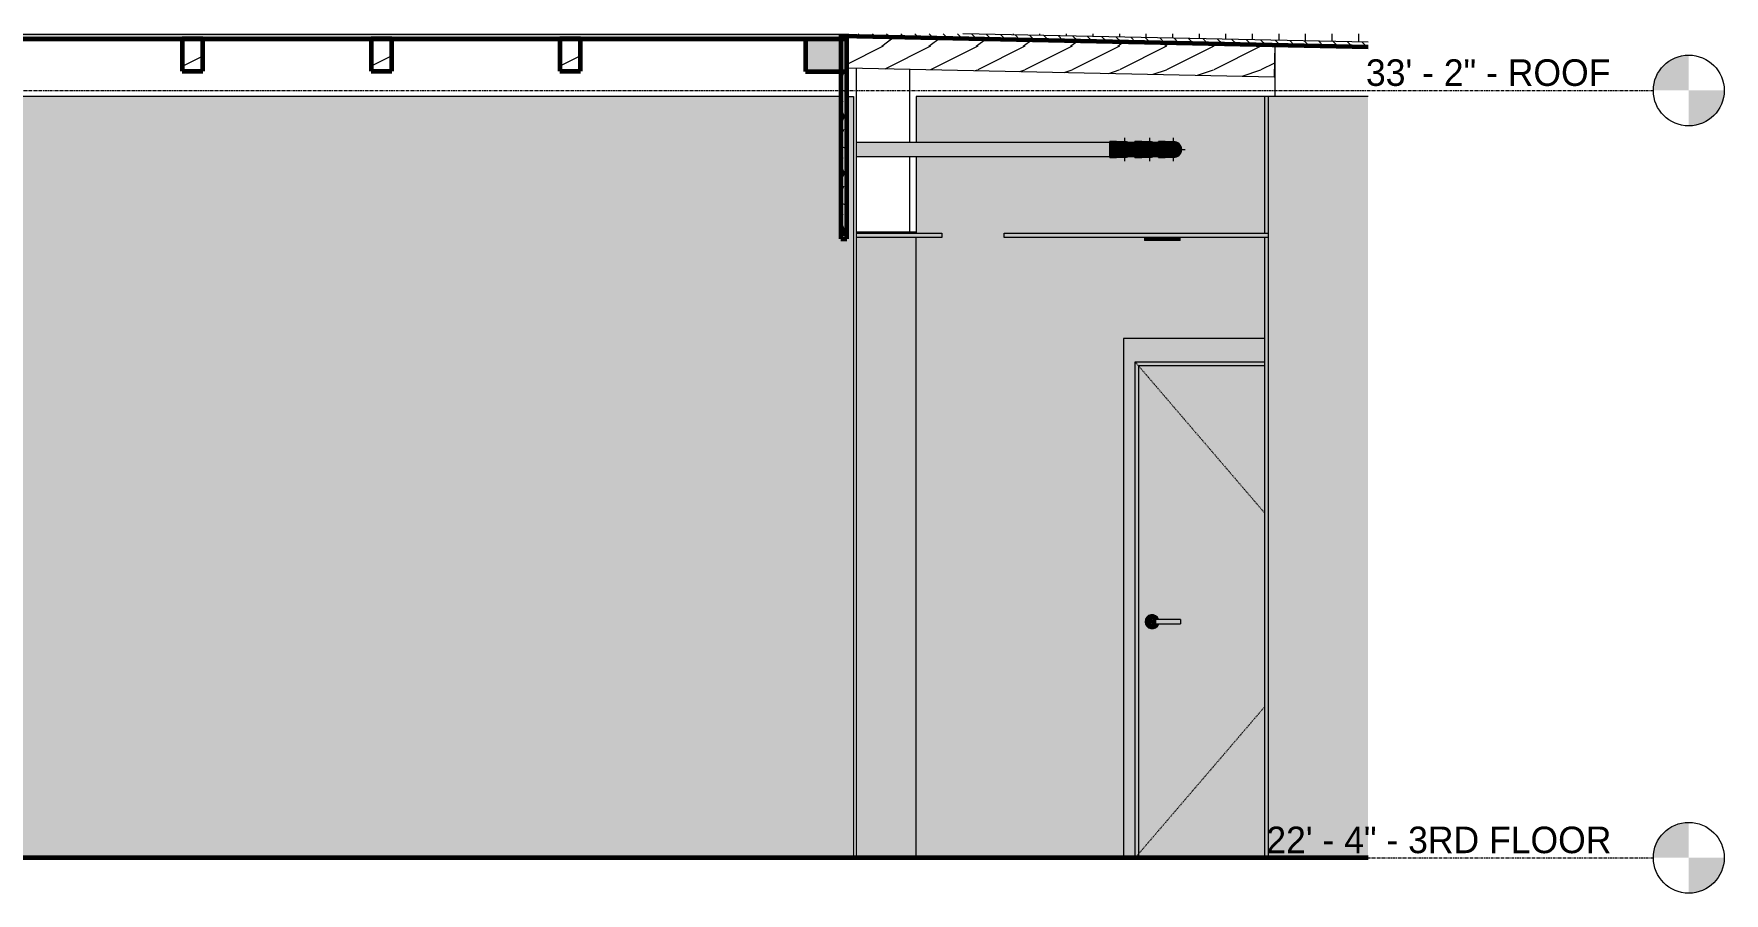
# Model space of a CAD drawing. Header units: inches. Extents: x -3547 to 1646, y 123 to 485.
# Drawn here: x 1360 to 1646.4, y 262 to 407.6 of the extents above; entities that cross this region are included whole.
import ezdxf

# ---------------------------------------------------------------- set-up
doc = ezdxf.new("R2010")
doc.units = ezdxf.units.IN
doc.header["$MEASUREMENT"] = 0
doc.linetypes.add('Dash 1_16_', pattern=[0.125, 0.0625, -0.0625])
doc.linetypes.add('Grid Line 1_2_', pattern=[0.875, 0.5, -0.125, 0.125, -0.125])
for name, color, linetype, lineweight in [('0-2', 7, 'Continuous', 9), ('0-3', 50, 'Continuous', 5), ('A-CLNG', 13, 'Continuous', 18), ('A-CLNG-1', 13, 'Continuous', 5), ('A-DOOR', 31, 'Continuous', 18), ('A-DOOR-1', 31, 'Continuous', 9), ('A-DOOR-2', 31, 'Dash 1_16_', 9), ('A-DOOR-FRAM', 31, 'Continuous', 9), ('A-DOOR-FRAM-1', 31, 'Continuous', 18), ('A-FLOR-2', 250, 'Continuous', 60), ('A-FLOR-LEVL', 51, 'Continuous', 9), ('A-FLOR-LEVL-1', 51, 'Grid Line 1_2_', 9), ('A-FLOR-MCUT-1', 10, 'Continuous', 18), ('A-FLOR-PATT-1', 7, 'Continuous', 9), ('A-FLOR-PATT-3', 253, 'Continuous', 9), ('A-ROOF-1', 251, 'Continuous', 5), ('A-ROOF-2', 250, 'Continuous', 60), ('A-ROOF-3', 10, 'Continuous', 18), ('A-ROOF-PATT-2', 252, 'Continuous', 9), ('A-ROOF-PATT-3', 7, 'Continuous', 9), ('A-WALL-1', 10, 'Continuous', 18), ('E-LITE-EQPM', 33, 'Continuous', 9), ('I-WALL', 2, 'Continuous', 18), ('I-WALL-1', 2, 'Continuous', 5), ('P-PIPE', 3, 'Continuous', 9), ('P-PIPE-1', 3, 'Continuous', 5), ('P-PIPE-CNTR', 3, 'Continuous', 9), ('S-BEAM', 12, 'Continuous', 9), ('S-BEAM-1', 250, 'Continuous', 60), ('S-BEAM-2', 7, 'Continuous', 9), ('S-BEAM-3', 35, 'Continuous', 9), ('S-BEAM-4', 150, 'Continuous', 9)]:
    doc.layers.add(name, color=color, linetype=linetype, lineweight=lineweight)
doc.styles.add('Century Gothic', font='ufonts.com_century-gothic.ttf', dxfattribs={"height": 4.5})
pattern_1 = [(0, (0.443, 0), (0, 2.399), []), (315, (0.443, 0), (2.3985062, 0), [3.393, -3.393]), (45, (0.443, 0), (2.3985062, 0), [3.393, -3.393])]
pattern_2 = [(0, (0.443, 0), (0, 4.5), []), (90, (0.443, 0), (-4.5, 3e-16), [])]
pattern_3 = [(216.87, (3.642, 7.997), (23.9897714, 15.99364286), [3.998, -35.986]), (206.565, (8.44, 5.598), (-7.9970807, -7.996619), [8.941, -8.941]), (198.435, (8.44, 1.599), (-15.9938446, -7.9970983), [5.058, -20.23])]

# ---------------------------------------------------------------- blocks, each defined once
blk = doc.blocks.new('CTR - 1st Phase - Shell_rvt-4-INTERIOR ELEVATION - CORRIDOR EAST _302_E_ - 3RD FLOOR - WEST WALL')
at = {"layer": 'A-FLOR-PATT-1'}
h = blk.add_hatch(dxfattribs=at)
h.set_pattern_fill('FP_29', color=256, style=0, pattern_type=2)
h.set_pattern_definition(pattern_1)
h.paths.add_polyline_path([(2460.22, 406.76), (3408.67, 406.76), (3408.67, 407.51), (2452.24, 407.51), (2452.24, 406.76)], flags=0)
h = blk.add_hatch(dxfattribs=at)
h.set_pattern_fill('FP_29', color=256, style=0, pattern_type=2)
h.set_pattern_definition(pattern_1)
h.paths.add_polyline_path([(3496.97, 405.42), (3496.97, 406.17), (3428.3, 407.6), (3408.67, 407.6), (3408.67, 407.26), (3481.17, 405.75)], flags=0)
at = {"layer": 'A-FLOR-PATT-3'}
h = blk.add_hatch(dxfattribs=at)
h.set_pattern_fill('FP_28', color=256, style=0, pattern_type=2)
h.set_pattern_definition(pattern_2)
h.paths.add_polyline_path([(3398.94, 407.51), (3408.67, 407.51), (3408.67, 407.6), (2452.24, 407.6), (2452.24, 407.51), (3366.27, 407.51)], flags=0)
h = blk.add_hatch(dxfattribs=at)
h.set_pattern_fill('FP_28', color=256, style=0, pattern_type=2)
h.set_pattern_definition(pattern_2)
h.paths.add_polyline_path([(3496.97, 406.17), (3496.97, 407.6), (3428.3, 407.6), (3481.17, 406.5)], flags=0)
at = {"layer": 'A-ROOF-1'}
blk.add_hatch(color=256, dxfattribs=at).paths.add_polyline_path([(3407.67, 373.5), (3408.67, 373.5), (3408.67, 374), (3407.67, 374)], flags=0)
at = {"layer": 'A-ROOF-PATT-2'}
h = blk.add_hatch(dxfattribs=at)
h.set_pattern_fill('FP_30', color=256, style=0, pattern_type=2)
h.set_pattern_definition([(161.57, (0.683, 0.24), (-1.92045124, 0.00015035), [0, -13.661, 1.517, 0]), (18.43, (0.203, 0.24), (-1.92045124, -0.00015035), [0, -13.661, 1.517, 0]), (108.43, (0.683, 0.24), (0.95996907, -4.80073665), [4.553, -10.625]), (71.57, (0.203, 0.24), (0.95996907, 4.80073665), [4.553, -10.625])])
h.paths.add_polyline_path([(3407.67, 374), (3408.67, 374), (3408.67, 401.21), (3407.67, 401.21), (3407.67, 381.43)], flags=0)
h.paths.add_polyline_path([(3408.56, 406.71), (3408.67, 406.71), (3408.66, 406.76), (3407.67, 406.76), (3407.67, 406.71)], flags=0)
at = {"layer": 'A-ROOF-PATT-3'}
h = blk.add_hatch(dxfattribs=at)
h.set_pattern_fill('FP_31', color=256, style=0, pattern_type=2)
h.set_pattern_definition([(0, (0.443, 0), (15.36, 3.84), [0.634, -10.886, 0.634, -10.886, -61.44]), (0, (0.443, 0), (15.36, 3.84), [-23.04, 0.634, -22.406, 0.634, -10.886, -26.88]), (0, (0.443, 0), (15.36, 3.84), [-57.6, 0.634, -7.046, 0.634, -18.566]), (120, (6.203, 1.92), (-11.0055376, 11.38215), [0.634, -10.886, 0.634, -10.886, -61.44]), (120, (6.203, 1.92), (-11.0055376, 11.38215), [-23.04, 0.634, -22.406, 0.634, -10.886, -26.88]), (120, (6.203, 1.92), (-11.0055376, 11.38215), [-57.6, 0.634, -7.046, 0.634, -18.566]), (240, (8.123, 9.6), (-4.3544624, -15.22215), [0.634, -10.886, 0.634, -10.886, -61.44]), (240, (8.123, 9.6), (-4.3544624, -15.22215), [-23.04, 0.634, -22.406, 0.634, -10.886, -26.88]), (240, (8.123, 9.6), (-4.3544624, -15.22215), [-57.6, 0.634, -7.046, 0.634, -18.566])])
h.paths.add_polyline_path([(3408.67, 372.87), (3408.67, 373.5), (3407.67, 373.5), (3407.67, 372.87)], flags=0)
at = {"layer": 'A-FLOR-2'}
for p, q in [((2452.24, 406.76), (3408.67, 406.76)), ((3407.67, 407.6), (3407.67, 407.28)), ((3407.67, 407.28), (3496.97, 405.42)), ((3408.67, 406.76), (3408.67, 407.6)), ((3496.97, 268), (2452.24, 268))]:
    blk.add_line(p, q, dxfattribs=at)
at = {"layer": 'A-FLOR-MCUT-1'}
for p, q in [((3408.67, 407.51), (2452.24, 407.51)), ((3496.97, 406.17), (3428.3, 407.6))]:
    blk.add_line(p, q, dxfattribs=at)
at = {"layer": 'A-ROOF-2'}
for p, q in [((3407.67, 407.6), (3407.67, 372.87)), ((3408.67, 372.87), (3408.67, 407.6)), ((3407.67, 372.87), (3408.67, 372.87))]:
    blk.add_line(p, q, dxfattribs=at)
at = {"layer": 'A-ROOF-3'}
for p, q in [((3408.67, 407.24), (3407.67, 407.27)), ((3481.17, 405.75), (3481.17, 397)), ((3419.28, 401.54), (3419.28, 389.19)), ((3419.28, 386.81), (3419.28, 374)), ((3407.67, 374), (3408.67, 374)), ((3407.67, 373.5), (3408.67, 373.5))]:
    blk.add_line(p, q, dxfattribs=at)
at = {"layer": 'A-WALL-1'}
for p, q in [((3410.3, 349.5), (3410.3, 401.73)), ((3410.3, 268), (3410.3, 349.5))]:
    blk.add_line(p, q, dxfattribs=at)
blk = doc.blocks.new('LVL-Laminated Veneer Lumber - _2_SISTERED 4X6 PINE-V70-INTERIOR ELEVATION - CORRIDOR EAST _302_E_ - 3RD FLOOR - WEST WALL')
at = {"layer": 'S-BEAM-3'}
for points in [[(3407.67, 406.71), (3407.67, 406.76), (3401.67, 406.76), (3401.67, 406.71), (3402.55, 406.71)], [(3408.67, 401.21), (3408.66, 406.71), (3401.67, 406.71), (3401.67, 401.21), (3408.56, 401.21)]]:
    blk.add_hatch(color=256, dxfattribs=at).paths.add_polyline_path(points, flags=0)
at = {"layer": 'S-BEAM-1'}
for p, q in [((3408.67, 406.71), (3401.67, 406.71)), ((3401.67, 406.71), (3401.67, 401.21)), ((3408.67, 401.21), (3408.67, 406.71)), ((3401.67, 401.21), (3408.67, 401.21))]:
    blk.add_line(p, q, dxfattribs=at)
at = {"layer": 'S-BEAM-2'}
blk.add_line((3401.67, 406.76), (3401.67, 406.71), dxfattribs=at)
blk = doc.blocks.new('LVL-Laminated Veneer Lumber - 4X6 S_ PINE - NO_ 1-V84-INTERIOR ELEVATION - CORRIDOR EAST _302_E_ - 3RD FLOOR - WEST WALL')
at = {"layer": 'S-BEAM'}
h = blk.add_hatch(dxfattribs=at)
h.set_pattern_fill('FP_34', color=256, style=0, pattern_type=2)
h.set_pattern_definition(pattern_3)
h.paths.add_polyline_path([(3299.57, 401.26), (3299.57, 406.76), (3296.07, 406.76), (3296.07, 401.26)], flags=0)
at = {"layer": 'S-BEAM-1'}
for p, q in [((3299.57, 406.76), (3296.07, 406.76)), ((3296.07, 406.76), (3296.07, 401.26)), ((3299.57, 401.26), (3299.57, 406.76)), ((3296.07, 401.26), (3299.57, 401.26))]:
    blk.add_line(p, q, dxfattribs=at)
blk = doc.blocks.new('LVL-Laminated Veneer Lumber - 4X6 S_ PINE - NO_ 1-V85-INTERIOR ELEVATION - CORRIDOR EAST _302_E_ - 3RD FLOOR - WEST WALL')
at = {"layer": 'S-BEAM'}
h = blk.add_hatch(dxfattribs=at)
h.set_pattern_fill('FP_34', color=256, style=0, pattern_type=2)
h.set_pattern_definition(pattern_3)
h.paths.add_polyline_path([(3331.57, 401.26), (3331.57, 406.76), (3328.07, 406.76), (3328.07, 401.26)], flags=0)
at = {"layer": 'S-BEAM-1'}
for p, q in [((3331.57, 406.76), (3328.07, 406.76)), ((3328.07, 406.76), (3328.07, 401.26)), ((3331.57, 401.26), (3331.57, 406.76)), ((3328.07, 401.26), (3331.57, 401.26))]:
    blk.add_line(p, q, dxfattribs=at)
blk = doc.blocks.new('LVL-Laminated Veneer Lumber - 4X6 S_ PINE - NO_ 1-V86-INTERIOR ELEVATION - CORRIDOR EAST _302_E_ - 3RD FLOOR - WEST WALL')
at = {"layer": 'S-BEAM'}
h = blk.add_hatch(dxfattribs=at)
h.set_pattern_fill('FP_34', color=256, style=0, pattern_type=2)
h.set_pattern_definition(pattern_3)
h.paths.add_polyline_path([(3363.57, 401.26), (3363.57, 406.76), (3360.07, 406.76), (3360.07, 401.26)], flags=0)
at = {"layer": 'S-BEAM-1'}
for p, q in [((3363.57, 406.76), (3360.07, 406.76)), ((3360.07, 406.76), (3360.07, 401.26)), ((3363.57, 401.26), (3363.57, 406.76)), ((3360.07, 401.26), (3363.57, 401.26))]:
    blk.add_line(p, q, dxfattribs=at)
blk = doc.blocks.new('LVL-Laminated Veneer Lumber - 4X6 S_ PINE - NO_ 1-2262216-INTERIOR ELEVATION - CORRIDOR EAST _302_E_ - 3RD FLOOR - WEST WALL')
at = {"layer": 'S-BEAM-2'}
h = blk.add_hatch(dxfattribs=at)
h.set_pattern_fill('FP_34', color=256, style=0, pattern_type=2)
h.set_pattern_definition(pattern_3)
h.paths.add_polyline_path([(3481.06, 400.25), (3481.17, 405.75), (3408.67, 407.24), (3408.67, 401.76), (3480.05, 400.28)], flags=0)
for p, q in [((3481.17, 405.75), (3481.06, 400.25)), ((3481.06, 400.25), (3408.67, 401.76))]:
    blk.add_line(p, q, dxfattribs=at)
blk = doc.blocks.new('CTR - 1st Phase - Structure_rvt-4-INTERIOR ELEVATION - CORRIDOR EAST _302_E_ - 3RD FLOOR - WEST WALL')
at = {"layer": 'S-BEAM-4'}
blk.add_line((3405.17, 406.76), (3405.17, 406.71), dxfattribs=at)
at = {"layer": '0-2'}
for name in ['LVL-Laminated Veneer Lumber - 4X6 S_ PINE - NO_ 1-V84-INTERIOR ELEVATION - CORRIDOR EAST _302_E_ - 3RD FLOOR - WEST WALL', 'LVL-Laminated Veneer Lumber - 4X6 S_ PINE - NO_ 1-V85-INTERIOR ELEVATION - CORRIDOR EAST _302_E_ - 3RD FLOOR - WEST WALL', 'LVL-Laminated Veneer Lumber - 4X6 S_ PINE - NO_ 1-V86-INTERIOR ELEVATION - CORRIDOR EAST _302_E_ - 3RD FLOOR - WEST WALL', 'LVL-Laminated Veneer Lumber - _2_SISTERED 4X6 PINE-V70-INTERIOR ELEVATION - CORRIDOR EAST _302_E_ - 3RD FLOOR - WEST WALL', 'LVL-Laminated Veneer Lumber - 4X6 S_ PINE - NO_ 1-2262216-INTERIOR ELEVATION - CORRIDOR EAST _302_E_ - 3RD FLOOR - WEST WALL']:
    blk.add_blockref(name, (0, 0), dxfattribs=at)
blk = doc.blocks.new('Elbow - PVC - Sch 40 - Standard-2079255-INTERIOR ELEVATION - CORRIDOR EAST _302_E_ - 3RD FLOOR - WEST WALL')
at = {"layer": 'P-PIPE'}
for points in [[(3461.47, 388), (3462.62, 388), (3462.62, 389.34), (3461.47, 389.34), (3461.47, 388.31)], [(3462.62, 386.66), (3462.62, 388), (3461.47, 388), (3461.47, 386.66), (3462.25, 386.66)], [(3462.65, 388), (3462.66, 388), (3462.73, 388.4), (3462.85, 388.69), (3463.05, 388.95), (3463.38, 389.19), (3463.7, 389.31), (3463.92, 389.34), (3462.84, 389.34), (3462.62, 389.34), (3462.62, 388)], [(3462.62, 386.66), (3463.92, 386.67), (3463.65, 386.7), (3463.27, 386.88), (3463, 387.11), (3462.82, 387.37), (3462.7, 387.69), (3462.65, 388), (3462.62, 388), (3462.62, 386.7)]]:
    blk.add_hatch(color=256, dxfattribs=at).paths.add_polyline_path(points, flags=0)
h = blk.add_hatch(color=256, dxfattribs=at)
h.paths.add_polyline_path([(3464, 386.66), (3464.35, 386.7), (3464.69, 386.85), (3464.95, 387.05), (3465.19, 387.38), (3465.3, 387.69), (3465.34, 388.03), (3465.3, 388.35), (3465.15, 388.69), (3464.95, 388.95), (3464.59, 389.2), (3464.29, 389.31), (3463.98, 389.34), (3463.65, 389.3), (3463.31, 389.15), (3463.05, 388.95), (3462.84, 388.67), (3462.7, 388.31), (3462.66, 387.97), (3462.7, 387.65), (3462.87, 387.28), (3463.05, 387.05), (3463.41, 386.8), (3463.69, 386.7)], flags=0)
h.paths.add_polyline_path([(3464, 386.81), (3463.63, 386.88), (3463.35, 387.01), (3463.16, 387.16), (3462.97, 387.41), (3462.85, 387.69), (3462.81, 388), (3462.85, 388.31), (3462.97, 388.59), (3463.16, 388.84), (3463.41, 389.03), (3463.69, 389.15), (3464, 389.19), (3464.31, 389.15), (3464.63, 389), (3464.84, 388.84), (3465.03, 388.59), (3465.15, 388.31), (3465.19, 388), (3465.15, 387.69), (3464.99, 387.36), (3464.84, 387.16), (3464.59, 386.97), (3464.29, 386.85), (3464.04, 386.82)], flags=0)
for p, q in [((3462.62, 389.34), (3461.47, 389.34)), ((3461.47, 388), (3461.47, 389.34)), ((3461.47, 386.66), (3461.47, 388)), ((3461.47, 386.66), (3462.62, 386.66))]:
    blk.add_line(p, q, dxfattribs=at)
at = {"layer": 'P-PIPE', "flags": 128}
for points in [[(3462.62, 389.34), (3462.68, 389.34), (3462.73, 389.34), (3462.79, 389.34), (3462.84, 389.34), (3462.9, 389.34), (3462.95, 389.34), (3463, 389.34), (3463.06, 389.34), (3463.11, 389.34), (3463.16, 389.34), (3463.21, 389.34), (3463.26, 389.34), (3463.31, 389.34), (3463.36, 389.34), (3463.4, 389.34), (3463.45, 389.34), (3463.49, 389.34), (3463.53, 389.34), (3463.57, 389.34), (3463.61, 389.34), (3463.65, 389.34), (3463.68, 389.34), (3463.72, 389.34), (3463.75, 389.34), (3463.78, 389.34), (3463.81, 389.34), (3463.84, 389.34), (3463.86, 389.34), (3463.89, 389.34), (3463.91, 389.34), (3463.93, 389.34), (3463.94, 389.34), (3463.96, 389.34), (3463.97, 389.34), (3463.98, 389.34), (3463.99, 389.34), (3463.99, 389.34), (3464, 389.34), (3464, 389.34), (3464, 389.34)], [(3464, 386.66), (3464, 386.66), (3464, 386.66), (3463.99, 386.66), (3463.98, 386.66), (3463.97, 386.66), (3463.96, 386.66), (3463.95, 386.66), (3463.93, 386.66), (3463.91, 386.66), (3463.89, 386.66), (3463.87, 386.66), (3463.84, 386.66), (3463.82, 386.66), (3463.79, 386.66), (3463.76, 386.66), (3463.73, 386.66), (3463.69, 386.66), (3463.66, 386.66), (3463.62, 386.66), (3463.58, 386.66), (3463.54, 386.66), (3463.5, 386.66), (3463.46, 386.66), (3463.41, 386.66), (3463.37, 386.66), (3463.32, 386.66), (3463.27, 386.66), (3463.22, 386.66), (3463.17, 386.66), (3463.12, 386.66), (3463.07, 386.66), (3463.02, 386.66), (3462.97, 386.66), (3462.91, 386.66), (3462.86, 386.66), (3462.8, 386.66), (3462.75, 386.66), (3462.69, 386.66), (3462.64, 386.66), (3462.62, 386.66)], [(3464, 389.34), (3464.05, 389.34), (3464.11, 389.34), (3464.16, 389.33), (3464.21, 389.33), (3464.27, 389.32), (3464.32, 389.31), (3464.37, 389.29), (3464.42, 389.28), (3464.47, 389.26), (3464.52, 389.24), (3464.57, 389.22), (3464.62, 389.19), (3464.67, 389.17), (3464.71, 389.14), (3464.76, 389.11), (3464.8, 389.08), (3464.85, 389.05), (3464.89, 389.01), (3464.93, 388.97), (3464.96, 388.94), (3465, 388.9), (3465.04, 388.86), (3465.07, 388.81), (3465.1, 388.77), (3465.13, 388.73), (3465.16, 388.68), (3465.19, 388.63), (3465.21, 388.59), (3465.23, 388.54), (3465.25, 388.49), (3465.27, 388.44), (3465.29, 388.39), (3465.3, 388.33), (3465.31, 388.28), (3465.32, 388.23), (3465.33, 388.18), (3465.34, 388.12), (3465.34, 388.07), (3465.34, 388.01), (3465.34, 388)], [(3465.34, 388), (3465.34, 387.95), (3465.34, 387.89), (3465.33, 387.84), (3465.33, 387.79), (3465.32, 387.73), (3465.31, 387.68), (3465.29, 387.63), (3465.28, 387.58), (3465.26, 387.53), (3465.24, 387.48), (3465.22, 387.43), (3465.19, 387.38), (3465.17, 387.33), (3465.14, 387.29), (3465.11, 387.24), (3465.08, 387.2), (3465.05, 387.15), (3465.01, 387.11), (3464.97, 387.07), (3464.94, 387.04), (3464.9, 387), (3464.86, 386.96), (3464.81, 386.93), (3464.77, 386.9), (3464.73, 386.87), (3464.68, 386.84), (3464.63, 386.81), (3464.59, 386.79), (3464.54, 386.77), (3464.49, 386.75), (3464.44, 386.73), (3464.39, 386.71), (3464.33, 386.7), (3464.28, 386.69), (3464.23, 386.68), (3464.18, 386.67), (3464.12, 386.66), (3464.07, 386.66), (3464.01, 386.66), (3464, 386.66)]]:
    blk.add_lwpolyline(points, dxfattribs=at)
at = {"layer": 'P-PIPE'}
for start, end in [(0, 180), (180, 0)]:
    blk.add_arc((3464, 388), 1.34, start, end, dxfattribs=at)
blk = doc.blocks.new('265000 - Lighting - Puck Light - 6_-2282971-INTERIOR ELEVATION - CORRIDOR EAST _302_E_ - 3RD FLOOR - WEST WALL')
at = {"layer": 'E-LITE-EQPM'}
for points in [[(3459.21, 372.57), (3462.11, 372.57), (3462.11, 373.07), (3459.11, 373.07), (3459.11, 372.57)], [(3465.11, 372.57), (3465.11, 373.07), (3462.11, 373.07), (3462.11, 372.57), (3465.01, 372.57)]]:
    blk.add_hatch(color=256, dxfattribs=at).paths.add_polyline_path(points, flags=0)
for p, q in [((3459.11, 373.07), (3459.11, 372.57)), ((3462.11, 372.57), (3459.11, 372.57)), ((3465.11, 372.57), (3462.11, 372.57)), ((3465.11, 372.57), (3465.11, 373.07))]:
    blk.add_line(p, q, dxfattribs=at)
blk = doc.blocks.new('HOLLOW METAL - UNIT DOOR-V89-INTERIOR ELEVATION - CORRIDOR EAST _302_E_ - 3RD FLOOR - WEST WALL')
at = {"layer": 'A-DOOR'}
h = blk.add_hatch(color=256, dxfattribs=at)
h.paths.add_polyline_path([(3479.42, 268), (3479.42, 351.38), (3458.15, 351.38), (3458.15, 268), (3479.22, 268)], flags=0)
h.paths.add_polyline_path([(3460.38, 306.82), (3460.07, 306.86), (3459.79, 306.98), (3459.54, 307.16), (3459.36, 307.41), (3459.24, 307.69), (3459.2, 308), (3459.26, 308.35), (3459.36, 308.59), (3459.54, 308.84), (3459.79, 309.02), (3460.07, 309.14), (3460.38, 309.18), (3460.68, 309.14), (3460.97, 309.02), (3461.21, 308.84), (3461.4, 308.59), (3461.48, 308.39), (3465.2, 308.38), (3465.2, 307.61), (3461.48, 307.61), (3461.4, 307.41), (3461.21, 307.16), (3460.97, 306.98), (3460.68, 306.86)], flags=0)
h = blk.add_hatch(color=256, dxfattribs=at)
h.paths.add_polyline_path([(3460.2, 307.72), (3460.11, 307.88), (3460.1, 307.9), (3460.08, 308), (3460.11, 308.14), (3460.18, 308.25), (3460.19, 308.25), (3460.14, 307.99), (3460.19, 307.75)], flags=0)
h.paths.add_polyline_path([(3460.38, 306.82), (3460.68, 306.86), (3460.97, 306.98), (3461.21, 307.16), (3461.4, 307.41), (3461.48, 307.61), (3460.36, 307.62), (3460.23, 307.7), (3460.2, 307.75), (3460.14, 308.01), (3460.22, 308.29), (3460.32, 308.36), (3460.39, 308.38), (3460.57, 308.38), (3460.66, 308.38), (3461.48, 308.39), (3461.4, 308.59), (3461.21, 308.84), (3460.97, 309.02), (3460.68, 309.14), (3460.38, 309.18), (3460.07, 309.14), (3459.79, 309.02), (3459.54, 308.84), (3459.36, 308.59), (3459.24, 308.31), (3459.2, 308), (3459.24, 307.69), (3459.36, 307.41), (3459.54, 307.16), (3459.79, 306.98), (3460.07, 306.86)], flags=0)
for points in [[(3460.48, 307.61), (3460.7, 307.62), (3461.07, 307.62), (3461.07, 308), (3460.08, 308), (3460.11, 307.87), (3460.18, 307.75), (3460.23, 307.7), (3460.33, 307.64), (3460.42, 307.61)], [(3461.07, 308), (3465.2, 308), (3465.2, 308.39), (3461.07, 308.38), (3461.07, 308.06)], [(3461.23, 307.61), (3465.2, 307.62), (3465.2, 308), (3461.07, 308), (3461.07, 307.61)]]:
    blk.add_hatch(color=256, dxfattribs=at).paths.add_polyline_path(points, flags=0)
h = blk.add_hatch(color=256, dxfattribs=at)
h.paths.add_polyline_path([(3460.2, 308.28), (3460.11, 308.13), (3460.1, 308.1), (3460.1, 308), (3460.13, 308), (3460.19, 308.25)], flags=0)
h.paths.add_polyline_path([(3460.83, 308), (3461.07, 308), (3461.07, 308.39), (3461.03, 308.38), (3460.45, 308.38), (3460.48, 308.39), (3460.3, 308.35), (3460.22, 308.29), (3460.2, 308.25), (3460.13, 308), (3460.73, 308)], flags=0)
at = {"layer": 'A-DOOR-FRAM-1'}
for points in [[(3455.52, 268), (3457.52, 268), (3457.52, 352), (3479.42, 352), (3479.42, 356), (3455.52, 356), (3455.52, 302.9)], [(3457.52, 268), (3458.15, 268), (3458.15, 351.38), (3479.42, 351.38), (3479.42, 352), (3457.52, 352), (3457.52, 302.9)]]:
    blk.add_hatch(color=256, dxfattribs=at).paths.add_polyline_path(points, flags=0)
at = {"layer": 'A-DOOR-1'}
for p, q in [((3465.2, 308.39), (3461.07, 308.39)), ((3461.07, 307.61), (3465.2, 307.61)), ((3465.2, 308.39), (3465.2, 308)), ((3465.2, 308), (3465.2, 307.61))]:
    blk.add_line(p, q, dxfattribs=at)
at = {"layer": 'A-DOOR-1', "flags": 128}
for points in [[(3461.07, 308.39), (3461.04, 308.39), (3461.02, 308.39), (3461, 308.39), (3460.97, 308.39), (3460.95, 308.39), (3460.93, 308.39), (3460.9, 308.39), (3460.88, 308.39), (3460.86, 308.39), (3460.84, 308.39), (3460.82, 308.39), (3460.79, 308.39), (3460.77, 308.39), (3460.75, 308.39), (3460.73, 308.39), (3460.71, 308.39), (3460.7, 308.39), (3460.68, 308.39), (3460.66, 308.39), (3460.64, 308.39), (3460.63, 308.39), (3460.61, 308.39), (3460.6, 308.39), (3460.58, 308.39), (3460.57, 308.39), (3460.56, 308.39), (3460.55, 308.39), (3460.54, 308.39), (3460.53, 308.39), (3460.52, 308.39), (3460.51, 308.39), (3460.5, 308.39), (3460.5, 308.39), (3460.49, 308.39), (3460.49, 308.39), (3460.48, 308.39), (3460.48, 308.39), (3460.48, 308.39), (3460.48, 308.39)], [(3460.48, 307.61), (3460.48, 307.61), (3460.48, 307.61), (3460.48, 307.61), (3460.48, 307.61), (3460.49, 307.61), (3460.49, 307.61), (3460.5, 307.61), (3460.51, 307.61), (3460.51, 307.61), (3460.52, 307.61), (3460.53, 307.61), (3460.54, 307.61), (3460.55, 307.61), (3460.57, 307.61), (3460.58, 307.61), (3460.59, 307.61), (3460.61, 307.61), (3460.62, 307.61), (3460.64, 307.61), (3460.66, 307.61), (3460.67, 307.61), (3460.69, 307.61), (3460.71, 307.61), (3460.73, 307.61), (3460.75, 307.61), (3460.77, 307.61), (3460.79, 307.61), (3460.81, 307.61), (3460.83, 307.61), (3460.85, 307.61), (3460.88, 307.61), (3460.9, 307.61), (3460.92, 307.61), (3460.94, 307.61), (3460.97, 307.61), (3460.99, 307.61), (3461.01, 307.61), (3461.04, 307.61), (3461.06, 307.61), (3461.07, 307.61)]]:
    blk.add_lwpolyline(points, dxfattribs=at)
at = {"layer": 'A-DOOR-1'}
for start, end in [(19.6343, 180), (180, 340.4367)]:
    blk.add_arc((3460.38, 308), 1.18, start, end, dxfattribs=at)
at = {"layer": 'A-DOOR-2'}
for p, q in [((3457.52, 352), (3479.42, 326.45)), ((3479.42, 293.55), (3457.52, 268))]:
    blk.add_line(p, q, dxfattribs=at)
at = {"layer": 'A-DOOR-FRAM'}
for p, q in [((3479.42, 356), (3455.52, 356)), ((3455.52, 356), (3455.52, 268)), ((3457.52, 352), (3479.42, 352)), ((3457.52, 268), (3457.52, 352)), ((3458.15, 351.38), (3479.42, 351.38)), ((3458.15, 268), (3458.15, 351.38))]:
    blk.add_line(p, q, dxfattribs=at)
blk = doc.blocks.new('Level - Level Head - Circle-50818-INTERIOR ELEVATION - CORRIDOR EAST _302_E_ - 3RD FLOOR - WEST WALL')
at = {"layer": 'A-FLOR-LEVL'}
h = blk.add_hatch(color=256, dxfattribs=at)
edge = h.paths.add_edge_path(flags=0)
edge.add_line((3551.3, 268), (3545.3, 268))
edge.add_arc((3551.3, 268), 6, 90, 180, ccw=False)
edge.add_line((3551.3, 274), (3551.3, 268))
h = blk.add_hatch(color=256, dxfattribs=at)
edge = h.paths.add_edge_path(flags=0)
edge.add_line((3551.3, 262), (3551.3, 268))
edge.add_line((3551.3, 268), (3557.3, 268))
edge.add_arc((3551.3, 268), 6, 270, 360, ccw=False)
blk.add_circle((3551.3, 268), 6, dxfattribs=at)

msp = doc.modelspace()

# ---------------------------------------------------------------- hatches: boundary and pattern name
at = {"layer": 'A-CLNG-1'}
for points in [[(1499.35, 373.07), (1513.84, 373.07), (1513.84, 373.82), (1499.35, 373.82)], [(1537.01, 373.07), (1569.1, 373.07), (1569.1, 373.82), (1524.38, 373.82), (1524.38, 373.07), (1529.95, 373.07)]]:
    msp.add_hatch(color=256, dxfattribs=at).paths.add_polyline_path(points, flags=0)
at = {"layer": 'I-WALL'}
h = msp.add_hatch(color=256, dxfattribs=at)
h.paths.add_polyline_path([(1568.48, 268), (1569.1, 268), (1569.1, 373.07), (1568.48, 373.07), (1568.48, 302.9)], flags=0)
h.paths.add_polyline_path([(1569.1, 373.82), (1569.1, 397), (1568.48, 397), (1568.48, 373.82)], flags=0)
at = {"layer": 'I-WALL-1'}
for points in [[(1363.35, 268), (1363.35, 397), (1354.35, 397), (1354.35, 268), (1355.61, 268)], [(1389.97, 268), (1491.6, 268), (1491.6, 397), (1363.35, 397), (1363.35, 268)], [(1497.73, 268), (1498.85, 268), (1498.85, 397), (1497.73, 397), (1497.73, 372.87), (1496.73, 372.87), (1496.73, 397), (1491.6, 397), (1491.6, 268)], [(1569.1, 268), (1586.02, 268), (1586.02, 397), (1569.1, 397), (1569.1, 302.9)]]:
    msp.add_hatch(color=256, dxfattribs=at).paths.add_polyline_path(points, flags=0)
h = msp.add_hatch(color=256, dxfattribs=at)
h.paths.add_polyline_path([(1544.73, 389.34), (1544.39, 389.27), (1544.51, 389.31), (1544.55, 389.31)], flags=0)
h.paths.add_polyline_path([(1548.98, 389.34), (1548.63, 389.27), (1548.75, 389.31), (1548.79, 389.31)], flags=0)
h.paths.add_polyline_path([(1552.98, 389.34), (1552.63, 389.27), (1552.75, 389.31), (1552.76, 389.31)], flags=0)
h.paths.add_polyline_path([(1520.67, 268), (1544.58, 268), (1544.58, 356), (1568.48, 356), (1568.48, 373.07), (1554.17, 373.07), (1554.17, 372.57), (1548.17, 372.57), (1548.17, 373.07), (1524.38, 373.07), (1524.38, 373.82), (1568.48, 373.82), (1568.48, 397), (1509.46, 397), (1509.46, 389.19), (1542.28, 389.19), (1542.28, 389.34), (1544.81, 389.34), (1545.18, 389.29), (1545.48, 389.19), (1546.52, 389.19), (1546.52, 389.34), (1549.06, 389.34), (1549.4, 389.3), (1549.73, 389.19), (1550.52, 389.19), (1550.52, 389.34), (1553.06, 389.34), (1553.4, 389.3), (1553.73, 389.16), (1554.01, 388.95), (1554.24, 388.62), (1554.36, 388.31), (1554.4, 387.97), (1554.35, 387.65), (1554.2, 387.31), (1554.01, 387.05), (1553.73, 386.84), (1553.35, 386.69), (1552.97, 386.66), (1550.52, 386.66), (1550.52, 386.81), (1549.67, 386.81), (1549.36, 386.7), (1548.97, 386.66), (1546.52, 386.66), (1546.52, 386.81), (1545.43, 386.81), (1545.12, 386.7), (1544.73, 386.66), (1542.28, 386.66), (1542.28, 386.81), (1509.46, 386.81), (1509.46, 373.82), (1513.84, 373.82), (1513.84, 373.07), (1509.46, 373.07), (1509.46, 268)], flags=0)
h = msp.add_hatch(color=256, dxfattribs=at)
h.paths.add_polyline_path([(1509.46, 268), (1509.46, 373.07), (1499.35, 373.07), (1499.35, 268)], flags=0)
h.paths.add_polyline_path([(1509.46, 373.82), (1509.46, 374), (1499.35, 374), (1499.35, 373.82), (1504.33, 373.82)], flags=0)
at = {"layer": 'P-PIPE'}
for points in [[(1544.81, 386.81), (1545.19, 386.88), (1545.41, 386.97), (1545.65, 387.16), (1545.84, 387.41), (1545.96, 387.69), (1546, 388), (1545.96, 388.31), (1545.84, 388.59), (1545.65, 388.84), (1545.41, 389.03), (1545.12, 389.15), (1544.81, 389.19), (1544.51, 389.15), (1544.22, 389.03), (1543.97, 388.84), (1543.78, 388.59), (1543.67, 388.31), (1543.63, 387.97), (1543.67, 387.69), (1543.78, 387.41), (1543.97, 387.16), (1544.22, 386.97), (1544.51, 386.85), (1544.81, 386.81)], [(1549.06, 386.81), (1549.36, 386.85), (1549.65, 386.97), (1549.9, 387.16), (1550.08, 387.41), (1550.2, 387.69), (1550.24, 388), (1550.2, 388.31), (1550.08, 388.59), (1549.89, 388.84), (1549.65, 389.03), (1549.36, 389.15), (1549.06, 389.19), (1548.75, 389.15), (1548.46, 389.03), (1548.22, 388.84), (1548.03, 388.59), (1547.91, 388.31), (1547.87, 387.97), (1547.91, 387.69), (1548.03, 387.41), (1548.22, 387.16), (1548.46, 386.97), (1548.75, 386.85), (1549.05, 386.81)], [(1553.06, 386.81), (1553.36, 386.85), (1553.65, 386.97), (1553.9, 387.16), (1554.08, 387.41), (1554.2, 387.69), (1554.24, 388), (1554.2, 388.31), (1554.08, 388.59), (1553.9, 388.84), (1553.65, 389.03), (1553.35, 389.15), (1553.06, 389.19), (1552.75, 389.15), (1552.46, 389.03), (1552.22, 388.84), (1552.03, 388.59), (1551.91, 388.31), (1551.87, 387.97), (1551.91, 387.69), (1552.03, 387.41), (1552.22, 387.16), (1552.46, 386.97), (1552.75, 386.85)]]:
    msp.add_hatch(color=256, dxfattribs=at).paths.add_polyline_path(points, flags=0)
at = {"layer": 'P-PIPE-1'}
for points in [[(1528.84, 388), (1542.28, 388), (1542.28, 389.19), (1499.35, 389.19), (1499.35, 388), (1524.76, 388)], [(1518.19, 386.81), (1542.28, 386.81), (1542.28, 388), (1499.35, 388), (1499.35, 386.81), (1516.59, 386.81)], [(1546.16, 388), (1546.52, 388), (1546.52, 389.19), (1545.43, 389.19), (1545.51, 389.15), (1545.76, 388.95), (1546.01, 388.59), (1546.12, 388.31)], [(1545.43, 386.81), (1546.52, 386.81), (1546.52, 388), (1546.16, 388), (1546.11, 387.65), (1545.96, 387.31), (1545.76, 387.05), (1545.43, 386.81)], [(1550.52, 388), (1550.52, 389.19), (1549.7, 389.17), (1549.75, 389.15), (1550.01, 388.95), (1550.25, 388.59), (1550.36, 388.31), (1550.4, 388)], [(1550.52, 386.81), (1550.52, 388), (1550.4, 388), (1550.33, 387.59), (1550.2, 387.31), (1550.01, 387.05), (1549.73, 386.81), (1550.4, 386.81)]]:
    msp.add_hatch(color=256, dxfattribs=at).paths.add_polyline_path(points, flags=0)

# ---------------------------------------------------------------- linework, layer by layer
at = {"layer": 'A-CLNG'}
for p, q in [((1499.35, 373.82), (1513.84, 373.82)), ((1513.84, 373.07), (1499.35, 373.07)), ((1513.84, 373.82), (1513.84, 373.07)), ((1524.38, 373.82), (1569.1, 373.82)), ((1524.38, 373.07), (1524.38, 373.82)), ((1569.1, 373.07), (1524.38, 373.07))]:
    msp.add_line(p, q, dxfattribs=at)
at = {"layer": 'A-FLOR-LEVL-1'}
for p, q in [((492.05, 398), (1634.35, 398)), ((492.05, 268), (1634.35, 268))]:
    msp.add_line(p, q, dxfattribs=at)
at = {"layer": 'I-WALL'}
for p, q in [((1496.73, 397), (1133.75, 397)), ((1497.73, 397), (1498.85, 397)), ((1498.85, 397), (1498.85, 268)), ((1569.1, 397), (1509.46, 397)), ((1509.46, 397), (1509.46, 389.19)), ((1568.48, 397), (1568.48, 373.82)), ((1586.02, 397), (1569.1, 397)), ((1569.1, 397), (1569.1, 268)), ((1509.46, 386.81), (1509.46, 373.82)), ((1509.46, 374), (1499.35, 374)), ((1509.46, 268), (1509.46, 373.07)), ((1568.48, 373.07), (1568.48, 268))]:
    msp.add_line(p, q, dxfattribs=at)
at = {"layer": 'P-PIPE'}
for p, q in [((1542.28, 389.19), (1499.35, 389.19)), ((1499.35, 386.81), (1542.28, 386.81)), ((1546.52, 389.19), (1545.43, 389.19)), ((1545.43, 386.81), (1546.52, 386.81)), ((1550.52, 389.19), (1549.67, 389.19)), ((1549.67, 386.81), (1550.52, 386.81))]:
    msp.add_line(p, q, dxfattribs=at)
for centre, start, end in [((1544.81, 388), 0, 180), ((1544.81, 388), 180, 0), ((1549.06, 388), 0, 180), ((1549.06, 388), 180, 0), ((1553.06, 388), 0, 180), ((1553.06, 388), 180, 0)]:
    msp.add_arc(centre, 1.19, start, end, dxfattribs=at)
at = {"layer": 'P-PIPE-CNTR'}
for p, q in [((1544.81, 386), (1544.81, 390)), ((1549.06, 386), (1549.06, 390)), ((1553.06, 386), (1553.06, 390)), ((1542.81, 388), (1546.81, 388)), ((1547.06, 388), (1551.06, 388)), ((1551.06, 388), (1555.06, 388))]:
    msp.add_line(p, q, dxfattribs=at)

# ---------------------------------------------------------------- block references
at = {"layer": '0-3'}
for name in ['CTR - 1st Phase - Shell_rvt-4-INTERIOR ELEVATION - CORRIDOR EAST _302_E_ - 3RD FLOOR - WEST WALL', 'CTR - 1st Phase - Structure_rvt-4-INTERIOR ELEVATION - CORRIDOR EAST _302_E_ - 3RD FLOOR - WEST WALL']:
    msp.add_blockref(name, (-1910.94, 0), dxfattribs=at)
at = {"layer": 'A-DOOR'}
msp.add_blockref('HOLLOW METAL - UNIT DOOR-V89-INTERIOR ELEVATION - CORRIDOR EAST _302_E_ - 3RD FLOOR - WEST WALL', (-1910.94, 0), dxfattribs=at)
at = {"layer": 'A-FLOR-LEVL'}
for p in [(-1910.94, 130), (-1910.94, 0)]:
    msp.add_blockref('Level - Level Head - Circle-50818-INTERIOR ELEVATION - CORRIDOR EAST _302_E_ - 3RD FLOOR - WEST WALL', p, dxfattribs=at)
at = {"layer": 'E-LITE-EQPM'}
msp.add_blockref('265000 - Lighting - Puck Light - 6_-2282971-INTERIOR ELEVATION - CORRIDOR EAST _302_E_ - 3RD FLOOR - WEST WALL', (-1910.94, 0), dxfattribs=at)
at = {"layer": 'P-PIPE'}
for p in [(-1919.19, 0), (-1914.94, 0), (-1910.94, 0)]:
    msp.add_blockref('Elbow - PVC - Sch 40 - Standard-2079255-INTERIOR ELEVATION - CORRIDOR EAST _302_E_ - 3RD FLOOR - WEST WALL', p, dxfattribs=at)

# ---------------------------------------------------------------- texts
at = {"layer": 'A-FLOR-LEVL', "char_height": 4.5, "attachment_point": 1, "style": 'Century Gothic'}
for s, insert, width in [('33\' - 2" - ROOF', (1585.67, 403.28), 52.116), ('22\' - 4" - 3RD FLOOR', (1568.79, 273.28), 72.5685)]:
    msp.add_mtext(s, dxfattribs=dict(at, insert=insert, width=width))

doc.saveas('drawing.dxf')
